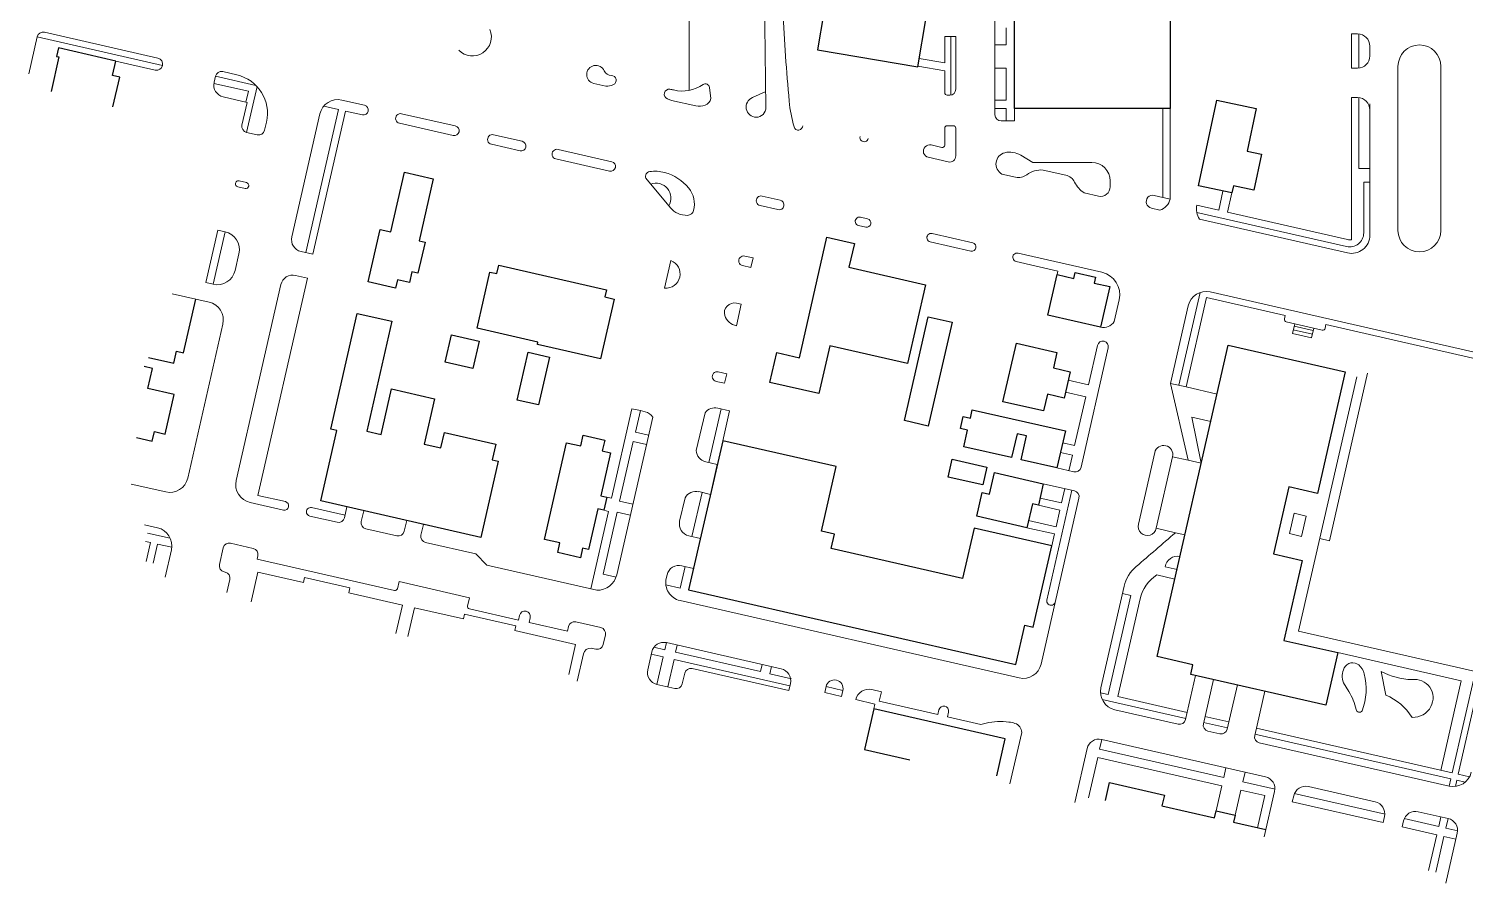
# Model space of a CAD drawing. Header units: feet. Extents: x 2817291 to 2825191, y 230718 to 237492.
# Drawn here: x 2817737 to 2818915, y 232469 to 233171 of the extents above; entities that cross this region are included whole.
import ezdxf

# ---------------------------------------------------------------- set-up
doc = ezdxf.new("R2010")
doc.units = ezdxf.units.FT
doc.layers.add('63', color=7, linetype='Continuous', lineweight=13)

msp = doc.modelspace()

# ---------------------------------------------------------------- linework, layer by layer
at = {"layer": '63'}
for p, q in [((2818337.499, 233410.487), (2818341.519, 233105.967)), ((2818278.411, 233119.922), (2818278.411, 233246.669)), ((2818529.457, 233206.469), (2818529.457, 233099.937)), ((2818538.502, 233171.293), (2818538.502, 233157.223)), ((2817743.605, 233163.875), (2817736.672, 233133.501)), ((2817846.485, 233140.39), (2817743.605, 233163.875)), ((2817842.705, 233146.408), (2817749.623, 233167.656)), ((2818488.251, 233164.258), (2818488.251, 233142.638)), ((2818497.296, 233164.258), (2818488.251, 233164.258)), ((2818493.276, 233116.119), (2818493.276, 233164.258)), ((2818497.296, 233121.042), (2818497.296, 233164.258)), ((2818529.457, 233157.223), (2818538.502, 233157.223)), ((2818821.917, 233166.268), (2818821.917, 233138.128)), ((2818826.942, 233166.268), (2818821.917, 233166.268)), ((2818827.947, 233138.178), (2818827.947, 233166.218)), ((2818488.251, 233142.638), (2818467.349, 233146.207)), ((2818836.992, 233148.178), (2818836.992, 233156.218)), ((2818836.992, 233148.178), (2818836.992, 233156.218)), ((2817808.134, 233143.991), (2817840.468, 233136.609)), ((2817907.335, 233132.685), (2817895.838, 233135.309)), ((2818488.251, 233136.117), (2818466.267, 233139.871)), ((2818488.251, 233136.117), (2818488.251, 233118.027)), ((2818529.457, 233138.128), (2818538.502, 233138.128)), ((2818538.502, 233138.128), (2818538.502, 233111.997)), ((2818821.917, 233138.128), (2818826.942, 233138.128)), ((2818860.107, 233004.963), (2818860.107, 233139.635)), ((2818895.283, 233139.635), (2818895.283, 233004.963)), ((2817888.479, 233125.649), (2817916.893, 233119.163)), ((2817889.821, 233131.528), (2817888.703, 233126.629)), ((2817889.821, 233131.528), (2817923.121, 233123.927)), ((2817923.965, 233123.045), (2817915.391, 233085.487)), ((2818210.099, 233123.36), (2818200.301, 233125.597)), ((2818296.292, 233113.293), (2818295.182, 233122.257)), ((2817896.264, 233114.595), (2817915.86, 233110.121)), ((2817915.86, 233110.121), (2817911.61, 233091.505)), ((2817916.893, 233119.163), (2817914.88, 233110.345)), ((2818012.212, 233107.712), (2817993.596, 233111.962)), ((2818260.757, 233113.094), (2818264.089, 233111.7)), ((2818264.089, 233111.7), (2818283.885, 233107.181)), ((2818330.464, 233114.007), (2818341.346, 233119.03)), ((2818490.261, 233116.017), (2818492.271, 233116.017)), ((2818529.457, 233111.997), (2818538.502, 233111.997)), ((2818821.917, 233114.007), (2818821.917, 232997.188)), ((2818826.942, 233114.007), (2818821.917, 233114.007)), ((2818827.947, 233055.716), (2818827.947, 233113.957)), ((2817975.544, 233100.62), (2817952.505, 232999.7)), ((2817963.986, 232986.77), (2817990.826, 233104.347)), ((2817969.865, 232985.428), (2817996.705, 233103.005)), ((2817990.826, 233104.347), (2817978.808, 233107.091)), ((2817996.705, 233103.005), (2818010.423, 233099.874)), ((2818086.678, 233090.714), (2818042.586, 233100.779)), ((2818529.457, 233104.962), (2818538.502, 233104.962)), ((2818538.502, 233104.962), (2818538.502, 233094.912)), ((2818545.537, 233104.962), (2818545.537, 233094.912)), ((2818667.144, 233104.962), (2818667.144, 233032.143)), ((2818673.174, 233104.962), (2818673.174, 233030.767)), ((2818836.992, 233006.186), (2818836.992, 233108.982)), ((2818836.992, 233001.161), (2818836.992, 233103.957)), ((2817930.227, 233087.255), (2817931.733, 233093.853)), ((2818040.797, 233092.94), (2818084.888, 233082.875)), ((2818488.251, 233075.075), (2818488.251, 233088.882)), ((2818490.261, 233090.892), (2818495.286, 233090.892)), ((2818497.296, 233088.882), (2818497.296, 233066.162)), ((2818534.482, 233094.912), (2818545.537, 233094.912)), ((2817915.391, 233085.487), (2817924.209, 233083.474)), ((2818116.242, 233075.717), (2818139.758, 233070.349)), ((2818141.547, 233078.188), (2818118.032, 233083.556)), ((2818477.036, 233075.115), (2818485.794, 233073.116)), ((2818169.152, 233063.639), (2818213.244, 233053.574)), ((2818215.033, 233061.413), (2818170.942, 233071.478)), ((2818491.153, 233061.263), (2818474.73, 233065.012)), ((2818560.612, 233060.741), (2818550.562, 233066.771)), ((2818535.149, 233051.22), (2818546.311, 233048.672)), ((2818608.853, 233060.741), (2818560.612, 233060.741)), ((2818568.852, 233054.581), (2818587.656, 233050.289)), ((2818836.992, 233055.716), (2818827.947, 233055.716)), ((2817908.265, 233040.725), (2817914.144, 233039.383)), ((2817915.263, 233044.282), (2817909.384, 233045.624)), ((2818242.862, 233047.844), (2818263.107, 233023.636)), ((2818623.928, 233040.794), (2818623.928, 233045.666)), ((2818831.967, 233044.661), (2818836.992, 233044.661)), ((2818831.967, 233002.909), (2818831.967, 233044.661)), ((2818353.186, 233029.875), (2818338.489, 233033.23)), ((2818602.639, 233035.813), (2818614.335, 233033.143)), ((2818673.174, 233030.767), (2818660.14, 233033.742)), ((2818716.525, 233037.31), (2818713.166, 233021.637)), ((2818720.217, 233020.028), (2818723.805, 233035.75)), ((2818336.7, 233025.392), (2818351.397, 233022.037)), ((2818424.936, 233014.527), (2818419.057, 233015.869)), ((2818657.742, 233023.234), (2818664.698, 233021.646)), ((2818694.976, 233019.76), (2818817.907, 232991.697)), ((2818713.166, 233021.637), (2818695.1, 233025.761)), ((2818818.619, 232997.565), (2818720.217, 233020.028)), ((2817891.927, 233005.281), (2817882.086, 232962.17)), ((2817887.965, 232960.828), (2817897.806, 233003.939)), ((2817897.806, 233003.939), (2817891.927, 233005.281)), ((2818417.492, 233009.01), (2818423.371, 233007.668)), ((2818697.228, 233014.22), (2818818.619, 232986.51)), ((2818476.28, 232995.59), (2818509.594, 232987.985)), ((2818511.16, 232994.844), (2818477.846, 233002.449)), ((2817906.017, 232972.17), (2817909.148, 232985.887)), ((2817960.067, 232987.665), (2817969.865, 232985.428)), ((2818258.367, 232957.711), (2818263.511, 232980.247)), ((2818324.143, 232983.931), (2818331.001, 232982.365)), ((2818331.001, 232982.365), (2818329.212, 232974.527)), ((2818617.228, 232970.631), (2818548.393, 232986.344)), ((2817965.392, 232965.832), (2817955.593, 232968.068)), ((2818329.212, 232974.527), (2818322.353, 232976.092)), ((2818546.827, 232979.486), (2818581.12, 232971.657)), ((2818581.12, 232971.657), (2818580.449, 232968.718)), ((2817882.086, 232962.17), (2817887.965, 232960.828)), ((2817943.559, 232960.507), (2817906.877, 232799.818)), ((2817924.683, 232787.506), (2817965.392, 232965.832)), ((2817884.61, 232946.13), (2817854.235, 232953.064)), ((2818317.272, 232926.739), (2818321.298, 232944.376)), ((2818321.298, 232944.376), (2818317.379, 232945.271)), ((2818627.32, 232930.185), (2818631.403, 232948.07)), ((2818680.325, 232877.881), (2818697.701, 232954.001)), ((2818686.204, 232876.539), (2818702.979, 232950.025)), ((2818702.979, 232950.025), (2818767.647, 232935.262)), ((2818980.404, 232891.848), (2818706.057, 232954.476)), ((2818688.005, 232943.134), (2818673.466, 232879.446)), ((2818767.647, 232935.262), (2818766.976, 232932.323)), ((2817867.098, 232801.682), (2817895.952, 232928.078)), ((2818768.488, 232929.916), (2818797.882, 232923.206)), ((2818774.228, 232923.451), (2818789.905, 232919.872)), ((2818774.899, 232926.391), (2818790.576, 232922.812)), ((2818789.234, 232916.933), (2818791.024, 232924.772)), ((2818800.289, 232924.718), (2818800.96, 232927.658)), ((2818800.96, 232927.658), (2818974.387, 232888.068)), ((2818613.581, 232910.642), (2818606.2, 232878.308)), ((2818600.032, 232810.648), (2818622.399, 232908.629)), ((2818302.447, 232888.889), (2818309.305, 232887.323)), ((2818309.305, 232887.323), (2818307.516, 232879.485)), ((2818803.774, 232750.317), (2818835.178, 232887.889)), ((2818307.516, 232879.485), (2818300.657, 232881.051)), ((2818606.2, 232878.308), (2818589.543, 232882.111)), ((2818673.466, 232879.446), (2818686.204, 232876.539)), ((2818673.466, 232879.446), (2818687.928, 232816.355)), ((2818711.679, 232870.723), (2818686.204, 232876.539)), ((2818778.58, 232676.08), (2818826.222, 232884.78)), ((2818603.963, 232868.51), (2818587.306, 232872.312)), ((2818594.792, 232828.338), (2818603.963, 232868.51)), ((2818214.858, 232785.179), (2818231.633, 232858.665)), ((2818248.599, 232851.7), (2818219.074, 232722.364)), ((2818231.633, 232858.665), (2818238.492, 232857.099)), ((2818234.466, 232839.463), (2818238.492, 232857.099)), ((2818238.492, 232857.099), (2818242.411, 232856.205)), ((2818291.589, 232855.274), (2818284.348, 232824.396)), ((2818294.723, 232814.411), (2818304.788, 232858.502)), ((2818311.637, 232856.896), (2818302.015, 232859.152)), ((2818306.045, 232832.401), (2818311.637, 232856.896)), ((2818690.857, 232851.766), (2818698.706, 232813.894)), ((2818706.534, 232848.188), (2818690.857, 232851.766)), ((2818245.244, 232837.003), (2818234.466, 232839.463)), ((2818221.493, 232782.634), (2818232.676, 232831.624)), ((2818232.676, 232831.624), (2818243.454, 232829.164)), ((2818584.994, 232830.574), (2818594.792, 232828.338)), ((2818292.094, 232815.027), (2818301.572, 232812.804)), ((2818593.003, 232820.499), (2818583.205, 232822.736)), ((2818590.095, 232807.762), (2818593.003, 232820.499)), ((2818660.493, 232822.617), (2818647.073, 232763.829)), ((2818661.77, 232760.474), (2818675.19, 232819.262)), ((2818687.928, 232816.355), (2818675.19, 232819.262)), ((2818687.928, 232816.355), (2818698.706, 232813.894)), ((2818301.572, 232812.804), (2818295.98, 232788.309)), ((2818580.297, 232809.998), (2818594.015, 232806.867)), ((2817820.632, 232796.827), (2817849.046, 232790.34)), ((2818594.579, 232791.275), (2818569.104, 232797.091)), ((2818572.042, 232701.58), (2818592.619, 232791.723)), ((2818584.056, 232781.307), (2818586.74, 232793.065)), ((2817918.219, 232781.766), (2817945.653, 232775.503)), ((2817947.219, 232782.362), (2817924.683, 232787.506)), ((2818210.939, 232786.074), (2818214.858, 232785.179)), ((2818232.271, 232780.173), (2818221.493, 232782.634)), ((2818275.253, 232785.617), (2818270.737, 232766.358)), ((2818280.855, 232753.662), (2818289.131, 232789.915)), ((2818295.98, 232788.309), (2818286.358, 232790.566)), ((2818565.078, 232779.454), (2818582.714, 232775.428)), ((2818566.42, 232785.333), (2818584.056, 232781.307)), ((2818567.269, 232649.064), (2818598.36, 232785.258)), ((2817967.209, 232770.582), (2817989.745, 232765.438)), ((2817996.21, 232771.178), (2817968.775, 232777.441)), ((2817995.762, 232769.219), (2817997.775, 232778.037)), ((2818011.493, 232774.905), (2818009.48, 232766.087)), ((2818197.859, 232710.714), (2818212.397, 232774.401)), ((2818207.852, 232722.88), (2818219.48, 232773.815)), ((2818208.478, 232775.296), (2818212.397, 232774.401)), ((2818219.48, 232773.815), (2818230.258, 232771.355)), ((2818579.583, 232761.711), (2818582.714, 232775.428)), ((2818771.083, 232756.137), (2818774.886, 232772.794)), ((2818774.886, 232772.794), (2818784.684, 232770.557)), ((2818784.684, 232770.557), (2818780.882, 232753.9)), ((2817842.336, 232760.946), (2817831.558, 232763.406)), ((2817834.135, 232756.633), (2817852.752, 232752.383)), ((2818013.26, 232760.07), (2818038.735, 232754.254)), ((2818044.753, 232758.035), (2818046.766, 232766.853)), ((2818058.47, 232754.904), (2818060.483, 232763.722)), ((2818555.705, 232760.976), (2818578.241, 232755.832)), ((2818557.047, 232766.855), (2818579.583, 232761.711)), ((2818576.004, 232746.034), (2818578.241, 232755.832)), ((2818661.77, 232760.474), (2818677.447, 232756.895)), ((2818677.447, 232756.895), (2818685.286, 232755.106)), ((2818780.882, 232753.9), (2818771.083, 232756.137)), ((2817836.489, 232748.88), (2817832.57, 232749.774)), ((2817832.91, 232733.203), (2817836.489, 232748.88)), ((2817838.789, 232731.861), (2817842.368, 232747.538)), ((2817853.994, 232744.883), (2817842.368, 232747.538)), ((2817893.179, 232730.784), (2817896.311, 232744.501)), ((2817902.328, 232748.282), (2817920.945, 232744.032)), ((2818103.403, 232739.492), (2818062.251, 232748.886)), ((2818278.227, 232754.279), (2818287.704, 232752.056)), ((2818287.704, 232752.056), (2818282.113, 232727.561)), ((2818795.935, 232752.106), (2818803.774, 232750.317)), ((2817848.534, 232720.358), (2817853.678, 232742.894)), ((2817924.725, 232738.015), (2817924.054, 232735.075)), ((2817924.054, 232735.075), (2818036.732, 232709.353)), ((2818112.615, 232730.173), (2818103.403, 232739.492)), ((2817897.94, 232724.543), (2817896.96, 232724.766)), ((2817924.757, 232724.606), (2817919.165, 232700.111)), ((2817961.99, 232716.107), (2817924.757, 232724.606)), ((2818202.758, 232709.595), (2818112.615, 232730.173)), ((2818218.512, 232720.446), (2818207.852, 232722.88)), ((2818260.411, 232722.327), (2818259.716, 232719.364)), ((2818271.228, 232711.49), (2818275.263, 232729.167)), ((2818282.113, 232727.561), (2818272.49, 232729.817)), ((2818662.313, 232722.208), (2818677.01, 232718.853)), ((2818678.799, 232726.691), (2818669.001, 232728.928)), ((2817899.26, 232707.747), (2817901.721, 232718.525)), ((2817962.884, 232720.026), (2817961.99, 232716.107)), ((2818000.117, 232711.527), (2817962.884, 232720.026)), ((2817999.223, 232707.607), (2818000.117, 232711.527)), ((2818039.139, 232710.866), (2818040.481, 232716.744)), ((2818040.481, 232716.744), (2818098.29, 232703.548)), ((2818259.418, 232714.186), (2818271.228, 232711.49)), ((2818635.442, 232712.879), (2818616.43, 232629.595)), ((2818043.314, 232697.542), (2817999.223, 232707.607)), ((2818037.946, 232674.027), (2818043.314, 232697.542)), ((2818098.29, 232703.548), (2818096.725, 232696.689)), ((2818271.038, 232701.224), (2818549.217, 232637.722)), ((2818622.394, 232624.11), (2818640.959, 232705.434)), ((2818630.233, 232622.32), (2818648.574, 232702.665)), ((2818640.959, 232705.434), (2818634.1, 232707)), ((2818053.112, 232695.305), (2818047.744, 232671.79)), ((2818093.284, 232686.135), (2818053.112, 232695.305)), ((2818094.179, 232690.054), (2818093.284, 232686.135)), ((2818136.311, 232680.436), (2818094.179, 232690.054)), ((2818098.237, 232694.282), (2818138.409, 232685.112)), ((2818138.409, 232685.112), (2818139.304, 232689.031)), ((2818148.122, 232687.018), (2818147.227, 232683.099)), ((2818135.416, 232676.517), (2818136.311, 232680.436)), ((2818185.387, 232665.11), (2818135.416, 232676.517)), ((2818147.227, 232683.099), (2818178.581, 232675.941)), ((2818178.581, 232675.941), (2818179.476, 232679.86)), ((2818185.494, 232683.641), (2818206.07, 232678.944)), ((2818923.592, 232642.976), (2818778.58, 232676.08)), ((2818179.795, 232640.615), (2818185.387, 232665.11)), ((2818202.043, 232661.307), (2818198.124, 232662.202)), ((2818209.85, 232672.927), (2818208.061, 232665.088)), ((2818258.617, 232660.763), (2818249.637, 232662.813)), ((2818258.617, 232660.763), (2818259.959, 232666.642)), ((2818354.021, 232645.17), (2818259.959, 232666.642)), ((2818267.435, 232658.75), (2818268.777, 232664.629)), ((2818191.883, 232657.442), (2818186.739, 232634.906)), ((2818247.924, 232659.081), (2818244.569, 232644.384)), ((2818257.275, 232654.884), (2818247.477, 232657.121)), ((2818252.131, 232632.349), (2818257.275, 232654.884)), ((2818260.949, 232630.336), (2818266.093, 232652.871)), ((2818361.135, 232631.175), (2818266.093, 232652.871)), ((2818337.002, 232642.87), (2818267.435, 232658.75)), ((2818810.636, 232658.453), (2818911.998, 232635.314)), ((2818272.845, 232632.774), (2818274.858, 232641.593)), ((2818280.876, 232645.373), (2818360.24, 232627.256)), ((2818337.002, 232642.87), (2818338.344, 232648.749)), ((2818344.841, 232641.08), (2818346.183, 232646.959)), ((2818362.477, 232637.054), (2818344.841, 232641.08)), ((2818685.72, 232603.469), (2818693.996, 232639.722)), ((2818693.996, 232639.722), (2818708.693, 232636.367)), ((2818846.304, 232643.095), (2818850.116, 232623.669)), ((2818923.592, 232642.976), (2818904.58, 232559.693)), ((2818252.131, 232632.349), (2818266.828, 232628.994)), ((2818360.24, 232627.256), (2818361.582, 232633.135)), ((2818389.773, 232625.669), (2818390.892, 232630.568)), ((2818390.892, 232630.568), (2818404.609, 232627.436)), ((2818404.609, 232627.436), (2818403.491, 232622.537)), ((2818428.487, 232628.171), (2818436.325, 232626.381)), ((2818436.325, 232626.381), (2818434.536, 232618.543)), ((2818708.693, 232636.367), (2818700.417, 232600.114)), ((2818720.013, 232595.64), (2818728.289, 232631.893)), ((2818728.289, 232631.893), (2818750.825, 232626.749)), ((2818750.825, 232626.749), (2818742.549, 232590.496)), ((2818815.29, 232633.681), (2818819.827, 232626.46)), ((2818911.998, 232635.314), (2818895.223, 232561.829)), ((2818403.491, 232622.537), (2818389.773, 232625.669)), ((2818430.925, 232616.274), (2818415.248, 232619.853)), ((2818430.031, 232612.355), (2818430.925, 232616.274)), ((2818434.536, 232618.543), (2818482.547, 232607.583)), ((2818616.068, 232625.554), (2818622.394, 232624.11)), ((2818617.357, 232620.105), (2818685.943, 232604.448)), ((2818630.233, 232622.32), (2818687.062, 232609.347)), ((2818924.017, 232622.262), (2818909.479, 232558.574)), ((2818537.81, 232587.752), (2818430.031, 232612.355)), ((2818482.547, 232607.583), (2818483.441, 232611.502)), ((2818491.28, 232609.713), (2818490.385, 232605.794)), ((2818490.385, 232605.794), (2818517.82, 232599.531)), ((2818627.772, 232611.542), (2818679.702, 232599.688)), ((2818701.759, 232605.992), (2818721.355, 232601.519)), ((2818517.82, 232599.531), (2818522.186, 232600.596)), ((2818551.357, 232592.906), (2818541.739, 232550.774)), ((2818700.641, 232601.093), (2818720.237, 232596.62)), ((2818704.198, 232594.096), (2818713.996, 232591.859)), ((2818742.772, 232591.475), (2818903.461, 232554.793)), ((2818743.891, 232596.375), (2818904.58, 232559.693)), ((2818531.1, 232558.357), (2818537.81, 232587.752)), ((2818605.023, 232579.624), (2818594.958, 232535.533)), ((2818615.268, 232579.347), (2818617.058, 232587.186)), ((2818615.268, 232579.347), (2818717.169, 232556.085)), ((2818751.292, 232556.543), (2818617.058, 232587.186)), ((2818746.329, 232584.478), (2818902.119, 232548.915)), ((2818606.098, 232539.175), (2818613.703, 232572.489)), ((2818613.703, 232572.489), (2818715.603, 232549.227)), ((2818717.169, 232556.085), (2818718.958, 232563.924)), ((2818732.846, 232552.507), (2818734.635, 232560.345)), ((2818909.479, 232558.574), (2818918.745, 232556.459)), ((2818710.906, 232528.651), (2818715.603, 232549.227)), ((2818726.583, 232525.072), (2818731.28, 232545.648)), ((2818731.28, 232545.648), (2818750.876, 232541.175)), ((2818732.846, 232552.507), (2818759.301, 232546.468)), ((2818750.354, 232507.275), (2818758.853, 232544.508)), ((2818841.434, 232535.965), (2818786.565, 232548.491)), ((2818903.461, 232554.793), (2818902.119, 232548.915)), ((2818908.36, 232553.675), (2818907.21, 232548.637)), ((2818908.36, 232553.675), (2818915.219, 232552.109)), ((2818750.876, 232541.175), (2818744.837, 232514.72)), ((2818774.53, 232540.929), (2818773.412, 232536.03)), ((2818773.412, 232536.03), (2818847.878, 232519.031)), ((2818774.978, 232542.889), (2818849.443, 232525.89)), ((2818847.878, 232519.031), (2818848.996, 232523.93)), ((2818864.673, 232520.351), (2818863.555, 232515.452)), ((2818865.12, 232522.311), (2818893.535, 232515.825)), ((2818901.203, 232522.321), (2818876.708, 232527.913)), ((2818893.535, 232515.825), (2818895.324, 232523.663)), ((2818899.414, 232514.483), (2818901.203, 232522.321)), ((2818863.555, 232515.452), (2818891.969, 232508.966)), ((2818885.259, 232479.572), (2818891.969, 232508.966)), ((2818899.37, 232469.134), (2818908.764, 232510.286)), ((2818899.414, 232514.483), (2818909.212, 232512.246)), ((2818891.138, 232478.23), (2818897.848, 232507.624)), ((2818897.848, 232507.624), (2818907.646, 232505.387))]:
    msp.add_line(p, q, dxfattribs=at)
at = {"layer": '63', "lineweight": 25}
for p, q in [((2818388.973, 233183.914), (2818383.729, 233153.203)), ((2818545.537, 233104.962), (2818545.537, 233183.353)), ((2818673.174, 233183.353), (2818673.174, 233104.962)), ((2818466.141, 233139.133), (2818473.076, 233179.75)), ((2817761.497, 233147.421), (2817755.011, 233119.006)), ((2817761.103, 233154.727), (2817759.538, 233147.868)), ((2817759.538, 233147.868), (2817761.497, 233147.421)), ((2817808.134, 233143.991), (2817761.103, 233154.727)), ((2818383.729, 233153.203), (2818466.141, 233139.133)), ((2817805.45, 233132.233), (2817808.134, 233143.991)), ((2817811.329, 233130.891), (2817805.45, 233132.233)), ((2817805.737, 233106.396), (2817811.329, 233130.891)), ((2818696.29, 233041.646), (2818711.365, 233111.997)), ((2818711.365, 233111.997), (2818743.794, 233105.048)), ((2818673.174, 233104.962), (2818545.537, 233104.962)), ((2818743.794, 233105.048), (2818736.3, 233070.074)), ((2818736.3, 233070.074), (2818748.092, 233067.547)), ((2818748.092, 233067.547), (2818741.775, 233038.066)), ((2818033.851, 233003.809), (2818045.035, 233052.8)), ((2818045.035, 233052.8), (2818068.55, 233047.432)), ((2818068.55, 233047.432), (2818056.92, 232996.481)), ((2818723.805, 233035.75), (2818696.29, 233041.646)), ((2818725.069, 233041.646), (2818723.805, 233035.75)), ((2818741.775, 233038.066), (2818725.069, 233041.646)), ((2818015.192, 232962.71), (2818025.033, 233005.822)), ((2818025.033, 233005.822), (2818033.851, 233003.809)), ((2818061.819, 232995.363), (2818056.003, 232969.888)), ((2818056.92, 232996.481), (2818061.819, 232995.363)), ((2818369.01, 232900.497), (2818391.601, 232999.458)), ((2818391.601, 232999.458), (2818414.137, 232994.313)), ((2818414.137, 232994.313), (2818409.663, 232974.717)), ((2818051.104, 232971.006), (2818049.091, 232962.188)), ((2818056.003, 232969.888), (2818051.104, 232971.006)), ((2818104.471, 232924.805), (2818114.984, 232970.856)), ((2818114.984, 232970.856), (2818120.863, 232969.514)), ((2818120.863, 232969.514), (2818122.428, 232976.373)), ((2818122.428, 232976.373), (2818210.611, 232956.242)), ((2818409.663, 232974.717), (2818472.371, 232960.402)), ((2818572.844, 232935.404), (2818580.449, 232968.718)), ((2818580.449, 232968.718), (2818594.167, 232965.586)), ((2818594.167, 232965.586), (2818595.285, 232970.486)), ((2818595.285, 232970.486), (2818611.942, 232966.683)), ((2818037.727, 232957.566), (2818015.192, 232962.71)), ((2818039.293, 232964.425), (2818037.727, 232957.566)), ((2818049.091, 232962.188), (2818039.293, 232964.425)), ((2818210.611, 232956.242), (2818209.269, 232950.363)), ((2818472.371, 232960.402), (2818457.609, 232895.734)), ((2818611.942, 232966.683), (2818610.823, 232961.784)), ((2818610.823, 232961.784), (2818623.561, 232958.876)), ((2818623.561, 232958.876), (2818615.956, 232925.563)), ((2817863.767, 232904.499), (2817873.832, 232948.591)), ((2818217.108, 232948.574), (2818205.924, 232899.584)), ((2818209.269, 232950.363), (2818217.108, 232948.574)), ((2817984.517, 232841.885), (2818006.213, 232936.927)), ((2818006.213, 232936.927), (2818034.628, 232930.44)), ((2818455.159, 232848.874), (2818474.618, 232934.117)), ((2818474.618, 232934.117), (2818494.214, 232929.644)), ((2818615.956, 232925.563), (2818572.844, 232935.404)), ((2818034.628, 232930.44), (2818014.05, 232840.297)), ((2818154.442, 232913.398), (2818104.471, 232924.805)), ((2818494.214, 232929.644), (2818474.755, 232844.4)), ((2818078.474, 232896.721), (2818083.618, 232919.257)), ((2818083.618, 232919.257), (2818106.154, 232914.112)), ((2818106.154, 232914.112), (2818101.009, 232891.576)), ((2818153.994, 232911.438), (2818154.442, 232913.398)), ((2818205.924, 232899.584), (2818153.994, 232911.438)), ((2818393.921, 232910.273), (2818384.974, 232871.081)), ((2818457.609, 232895.734), (2818393.921, 232910.273)), ((2818536.025, 232864.432), (2818546.985, 232912.443)), ((2818546.985, 232912.443), (2818580.299, 232904.838)), ((2818662.471, 232655.165), (2818720.849, 232910.896)), ((2818720.849, 232910.896), (2818816.871, 232888.976)), ((2817835.075, 232900.74), (2817855.651, 232896.043)), ((2817855.651, 232896.043), (2817857.888, 232905.841)), ((2817857.888, 232905.841), (2817863.767, 232904.499)), ((2818137.379, 232865.749), (2818146.326, 232904.942)), ((2818146.326, 232904.942), (2818163.963, 232900.916)), ((2818163.963, 232900.916), (2818155.016, 232861.723)), ((2818344.802, 232880.251), (2818350.394, 232904.746)), ((2818350.394, 232904.746), (2818369.01, 232900.497)), ((2818580.299, 232904.838), (2818577.391, 232892.101)), ((2817838.185, 232891.783), (2817831.326, 232893.349)), ((2817834.382, 232875.127), (2817838.185, 232891.783)), ((2818101.009, 232891.576), (2818078.474, 232896.721)), ((2818577.391, 232892.101), (2818591.109, 232888.969)), ((2818591.109, 232888.969), (2818586.188, 232867.413)), ((2818816.871, 232888.976), (2818794.056, 232789.035)), ((2817855.938, 232870.206), (2817834.382, 232875.127)), ((2818025.808, 232837.613), (2818034.307, 232874.846)), ((2818034.307, 232874.846), (2818069.58, 232866.794)), ((2818384.974, 232871.081), (2818344.802, 232880.251)), ((2817848.557, 232837.872), (2817855.938, 232870.206)), ((2818069.58, 232866.794), (2818061.081, 232829.561)), ((2818155.016, 232861.723), (2818137.379, 232865.749)), ((2818569.339, 232856.827), (2818536.025, 232864.432)), ((2818572.471, 232870.545), (2818569.339, 232856.827)), ((2818586.188, 232867.413), (2818572.471, 232870.545)), ((2818501.125, 232842.504), (2818503.361, 232852.302)), ((2818503.361, 232852.302), (2818509.24, 232850.96)), ((2818509.24, 232850.96), (2818510.806, 232857.819)), ((2818510.806, 232857.819), (2818587.231, 232840.372)), ((2817837.949, 232832.047), (2817839.739, 232839.885)), ((2817839.739, 232839.885), (2817848.557, 232837.872)), ((2817976.22, 232782.958), (2817989.416, 232840.766)), ((2817989.416, 232840.766), (2817984.517, 232841.885)), ((2818014.05, 232840.297), (2818025.808, 232837.613)), ((2818074.798, 232826.43), (2818077.706, 232839.167)), ((2818077.706, 232839.167), (2818119.838, 232829.549)), ((2818474.755, 232844.4), (2818455.159, 232848.874)), ((2818507.003, 232841.162), (2818501.125, 232842.504)), ((2818503.872, 232827.445), (2818507.003, 232841.162)), ((2818587.231, 232840.372), (2818580.297, 232809.998)), ((2817825.212, 232834.954), (2817837.949, 232832.047)), ((2818061.081, 232829.561), (2818074.798, 232826.43)), ((2818119.838, 232829.549), (2818116.93, 232816.812)), ((2818159.721, 232751.377), (2818177.839, 232830.741)), ((2818177.839, 232830.741), (2818189.596, 232828.057)), ((2818189.596, 232828.057), (2818191.609, 232836.876)), ((2818191.609, 232836.876), (2818209.246, 232832.85)), ((2818209.246, 232832.85), (2818207.233, 232824.031)), ((2818306.045, 232832.401), (2818278.087, 232709.924)), ((2818399.127, 232811.152), (2818306.045, 232832.401)), ((2818543.065, 232818.498), (2818503.872, 232827.445)), ((2818547.538, 232838.094), (2818543.065, 232818.498)), ((2818555.376, 232836.305), (2818547.538, 232838.094)), ((2818550.903, 232816.709), (2818555.376, 232836.305)), ((2818121.829, 232815.694), (2818107.514, 232752.986)), ((2818116.93, 232816.812), (2818121.829, 232815.694)), ((2818214.092, 232822.465), (2818206.039, 232787.192)), ((2818207.233, 232824.031), (2818214.092, 232822.465)), ((2818490.974, 232802.556), (2818494.329, 232817.253)), ((2818494.329, 232817.253), (2818522.744, 232810.766)), ((2818580.297, 232809.998), (2818550.903, 232816.709)), ((2818387.049, 232758.242), (2818399.127, 232811.152)), ((2818522.744, 232810.766), (2818519.389, 232796.069)), ((2818524.905, 232788.625), (2818528.931, 232806.261)), ((2818528.931, 232806.261), (2818569.104, 232797.091)), ((2818519.389, 232796.069), (2818490.974, 232802.556)), ((2818569.104, 232797.091), (2818565.078, 232779.454)), ((2818770.541, 232794.403), (2818758.015, 232739.534)), ((2818794.056, 232789.035), (2818770.541, 232794.403)), ((2818107.514, 232752.986), (2817976.22, 232782.958)), ((2818206.039, 232787.192), (2818210.939, 232786.074)), ((2818210.939, 232786.074), (2818208.478, 232775.296)), ((2818514.553, 232770.37), (2818519.027, 232789.967)), ((2818519.027, 232789.967), (2818524.905, 232788.625)), ((2818560.179, 232780.572), (2818555.705, 232760.976)), ((2818565.078, 232779.454), (2818560.179, 232780.572)), ((2818203.579, 232776.414), (2818195.974, 232743.101)), ((2818208.478, 232775.296), (2818203.579, 232776.414)), ((2818555.705, 232760.976), (2818514.553, 232770.37)), ((2818397.827, 232755.782), (2818387.049, 232758.242)), ((2818395.143, 232744.024), (2818397.827, 232755.782)), ((2818512.316, 232760.572), (2818502.922, 232719.42)), ((2818576.004, 232746.034), (2818512.316, 232760.572)), ((2818172.459, 232748.469), (2818159.721, 232751.377)), ((2818170.67, 232740.63), (2818172.459, 232748.469)), ((2818191.075, 232744.219), (2818189.286, 232736.381)), ((2818195.974, 232743.101), (2818191.075, 232744.219)), ((2818502.922, 232719.42), (2818395.143, 232744.024)), ((2818560.795, 232679.406), (2818576.004, 232746.034)), ((2818189.286, 232736.381), (2818170.67, 232740.63)), ((2818758.015, 232739.534), (2818781.531, 232734.166)), ((2818781.531, 232734.166), (2818766.545, 232668.518)), ((2818278.087, 232709.924), (2818546.555, 232648.638)), ((2818546.555, 232648.638), (2818553.936, 232680.972)), ((2818553.936, 232680.972), (2818560.795, 232679.406)), ((2818766.545, 232668.518), (2818810.636, 232658.453)), ((2818691.866, 232648.455), (2818662.471, 232655.165)), ((2818810.636, 232658.453), (2818800.795, 232615.341)), ((2818690.076, 232640.616), (2818691.866, 232648.455)), ((2818800.795, 232615.341), (2818690.076, 232640.616)), ((2818430.031, 232612.355), (2818422.426, 232579.042)), ((2818537.81, 232587.752), (2818430.031, 232612.355)), ((2818422.426, 232579.042), (2818459.659, 232570.542)), ((2818530.876, 232557.377), (2818537.81, 232587.752)), ((2818620.039, 232537.023), (2818623.394, 232551.72)), ((2818623.394, 232551.72), (2818668.465, 232541.432)), ((2818668.465, 232541.432), (2818666.452, 232532.613)), ((2818666.452, 232532.613), (2818709.564, 232522.772)), ((2818709.564, 232522.772), (2818710.906, 232528.651)), ((2818710.906, 232528.651), (2818726.583, 232525.072)), ((2818726.583, 232525.072), (2818725.241, 232519.193)), ((2818725.241, 232519.193), (2818751.696, 232513.154))]:
    msp.add_line(p, q, dxfattribs=at)
at = {"layer": '63'}
msp.add_lwpolyline([(2818775.346, 232928.35), (2818773.557, 232920.512), (2818789.234, 232916.933)], dxfattribs=at)
for centre, radius, start, end in [((2819834.354, 233247.924), 1480.088, 182.42253, 185.30839), ((2818100.687, 233163.8), 15.558, 224.25742, 22.68883), ((2817748.504, 233162.757), 5.025, 77.1409, 167.1409), ((2818826.942, 233156.218), 10.05, 0, 90), ((2818877.695, 233139.635), 17.588, 0, 180), ((2817841.586, 233141.508), 5.025, 257.1409, 77.1409), ((2818826.942, 233148.178), 10.05, 270, 0), ((2817894.72, 233130.41), 5.025, 77.1409, 167.1409), ((2818201.975, 233132.931), 7.523, 24.08124, 257.1409), ((2818214.68, 233138.61), 6.393, 204.08124, 269.93836), ((2817898.501, 233124.393), 10.05, 167.1409, 257.1409), ((2817900.118, 233101.07), 32.428, 347.1409, 77.1409), ((2818210.482, 233137.274), 13.919, 268.42314, 294.88338), ((2818214.669, 233128.248), 3.969, 294.88338, 89.93836), ((2818272.886, 233149.71), 30.296, 256.38547, 304.18184), ((2818291.814, 233121.84), 3.394, 7.06224, 124.18184), ((2818492.271, 233121.042), 5.025, 270, 0), ((2817990.241, 233097.265), 15.075, 77.1409, 167.1409), ((2818262.104, 233116.885), 4.022, 81.47092, 250.43964), ((2818257.5, 233086.181), 35.069, 76.38547, 81.47092), ((2818288.888, 233114.773), 7.551, 290.82729, 348.69725), ((2818333.589, 233106.27), 8.344, 111.99565, 269.24367), ((2818472.703, 233121.407), 112.572, 185.30839, 196.26021), ((2818490.261, 233118.027), 2.01, 180, 270), ((2818826.942, 233103.957), 10.05, 0, 90), ((2818011.317, 233103.793), 4.02, 257.1409, 77.1409), ((2818041.692, 233096.859), 4.02, 77.1409, 257.14091), ((2818286.845, 233120.145), 13.297, 257.1409, 290.82729), ((2818333.583, 233105.862), 7.936, 269.24367, 0.75634), ((2818534.482, 233099.937), 5.025, 180, 270), ((2817916.509, 233090.386), 5.025, 167.1409, 257.1409), ((2817925.328, 233088.373), 5.025, 257.1409, 347.1409), ((2818085.783, 233086.794), 4.02, 257.1409, 77.1409), ((2818368.08, 233090.892), 3.589, 196.26021, 0), ((2818490.261, 233088.882), 2.01, 90, 180), ((2818495.286, 233088.882), 2.01, 0, 90), ((2818117.137, 233079.637), 4.02, 77.1409, 257.14091), ((2818140.653, 233074.269), 4.02, 257.1409, 77.1409), ((2818422.081, 233081.254), 3.447, 167.1409, 347.14091), ((2818475.883, 233070.064), 5.181, 77.1409, 257.14091), ((2818486.241, 233075.075), 2.01, 257.1409, 0), ((2818170.047, 233067.559), 4.02, 77.1409, 257.14091), ((2818492.271, 233066.162), 5.025, 257.1409, 0), ((2818539.709, 233059.548), 9.495, 103.47143, 241.29676), ((2818541.569, 233051.783), 17.48, 59.03624, 103.47143), ((2818214.138, 233057.493), 4.02, 257.1409, 77.1409), ((2818246.764, 233049.191), 4.128, 98.36859, 199.04331), ((2818250.527, 233023.613), 29.981, 74.83786, 98.36859), ((2818248.238, 233015.166), 38.733, 39.47773, 74.83786), ((2818548.797, 233059.566), 11.174, 257.1409, 307.41837), ((2818567.268, 233035.424), 19.223, 85.2711, 127.41837), ((2818608.853, 233045.666), 15.075, 0, 90), ((2817908.825, 233043.174), 2.513, 77.1409, 257.14091), ((2817914.703, 233041.832), 2.513, 257.1409, 77.1409), ((2818251.481, 233031.604), 12.165, 328.13966, 111.67248), ((2818262.157, 233026.631), 20.7, 345.20632, 39.47774), ((2818585.303, 233039.983), 10.571, 26.26628, 77.1409), ((2818614.842, 233054.56), 22.369, 206.26628, 236.93736), ((2818616.081, 233040.794), 7.847, 257.1409, 0), ((2818337.595, 233029.311), 4.02, 77.1409, 257.14091), ((2818352.292, 233025.956), 4.02, 257.1409, 77.1409), ((2818658.941, 233028.488), 5.389, 77.1409, 257.14091), ((2818661.052, 233033.534), 12.434, 287.05329, 347.14091), ((2818276.595, 233034.915), 17.582, 219.90607, 271.75587), ((2818276.968, 233022.719), 5.381, 271.75587, 345.20632), ((2818418.275, 233012.44), 3.518, 77.1409, 257.14091), ((2818709.558, 233022.461), 14.83, 167.1409, 213.75851), ((2817894.451, 232989.242), 15.075, 347.1409, 77.1409), ((2818424.153, 233011.098), 3.518, 257.1409, 77.1409), ((2818877.695, 233004.963), 17.588, 180, 0), ((2817962.304, 232997.463), 10.05, 167.1409, 257.1409), ((2818477.063, 232999.019), 3.518, 77.1409, 257.14091), ((2818510.377, 232991.415), 3.518, 257.1409, 77.1409), ((2818820.466, 233002.909), 11.501, 257.1409, 0), ((2818821.964, 233001.161), 15.028, 257.1409, 0), ((2818821.964, 233012.216), 15.028, 257.1409, 269.82142), ((2818259.469, 232969.315), 11.656, 264.57231, 69.70949), ((2818323.248, 232980.011), 4.02, 77.1409, 257.14091), ((2818547.61, 232982.915), 3.518, 77.1409, 257.14091), ((2817891.32, 232975.525), 15.075, 257.1409, 347.1409), ((2817953.357, 232958.27), 10.05, 77.1409, 167.1409), ((2818613.035, 232952.263), 18.84, 347.1409, 77.1409), ((2817881.255, 232931.433), 15.075, 347.1409, 77.1409), ((2818315.562, 232937.31), 8.166, 77.1409, 136.63067), ((2818702.702, 232939.779), 15.075, 77.1409, 167.1409), ((2818315.382, 232937.48), 7.918, 136.63066, 197.65114), ((2818319.527, 232938.799), 12.268, 197.65114, 259.40975), ((2818618.337, 232935.991), 10.696, 257.1409, 327.12494), ((2818768.935, 232931.876), 2.01, 167.1409, 257.1409), ((2818798.33, 232925.165), 2.01, 257.1409, 347.1409), ((2818617.99, 232909.635), 4.523, 347.1409, 167.1409), ((2818301.552, 232884.97), 4.02, 77.1409, 257.14091), ((2818240.249, 232846.733), 9.715, 30.74372, 77.1409), ((2818299.72, 232849.368), 10.05, 76.80188, 144.00657), ((2818667.842, 232820.94), 7.538, 347.1409, 167.1409), ((2818294.389, 232824.812), 10.05, 182.36953, 256.80188), ((2818595.133, 232811.766), 5.025, 257.1409, 347.1409), ((2817852.401, 232805.038), 15.075, 257.1409, 347.1409), ((2817921.574, 232796.463), 15.075, 167.1409, 257.1409), ((2818593.46, 232786.376), 5.025, 347.1409, 77.1409), ((2817946.436, 232778.932), 3.518, 257.1409, 77.1409), ((2818284.063, 232780.781), 10.05, 76.80188, 151.23423), ((2817967.992, 232774.012), 3.518, 77.1409, 257.14091), ((2817990.863, 232770.337), 5.025, 257.1409, 347.1409), ((2817838.981, 232746.249), 15.075, 347.1409, 77.1409), ((2818014.379, 232764.969), 5.025, 167.1409, 257.1409), ((2818039.854, 232759.153), 5.025, 257.1409, 347.1409), ((2818280.521, 232764.063), 10.05, 166.80188, 256.80188), ((2817199.071, 234436.314), 2237.419, 310.27101, 311.35715), ((2818654.422, 232762.151), 7.538, 167.1409, 347.14091), ((2817901.21, 232743.383), 5.025, 77.1409, 167.1409), ((2817919.826, 232739.133), 5.025, 347.1409, 77.1409), ((2818063.369, 232753.785), 5.025, 167.1409, 257.1409), ((2818679.401, 232727.069), 10.565, 79.86721, 169.86721), ((2817898.078, 232729.666), 5.025, 167.1409, 257.1409), ((2817896.821, 232719.644), 5.025, 347.1409, 77.1409), ((2818203.058, 232726.021), 16.428, 268.95319, 347.1409), ((2818270.196, 232720.033), 10.05, 76.80188, 166.80188), ((2818664.836, 232706.168), 30.151, 130.27101, 167.1409), ((2818679.329, 232695.644), 31.546, 122.64286, 167.1409), ((2818037.18, 232711.313), 2.01, 257.1409, 347.1409), ((2818274.393, 232715.922), 15.075, 166.80188, 257.1409), ((2818575.471, 232700.797), 3.518, 167.1409, 347.14091), ((2818098.684, 232696.242), 2.01, 167.1409, 257.1409), ((2818143.713, 232688.024), 4.523, 347.1409, 167.1409), ((2818184.375, 232678.742), 5.025, 77.1409, 167.1409), ((2818204.951, 232674.045), 5.025, 347.1409, 77.1409), ((2818197.86, 232656.077), 6.131, 87.52976, 167.1409), ((2818203.162, 232666.206), 5.025, 257.1409, 347.1409), ((2818257.722, 232656.844), 10.05, 77.1409, 167.1409), ((2818822.941, 232642.333), 7.784, 50.32456, 152.84516), ((2818254.367, 232642.147), 10.05, 167.1409, 257.1409), ((2818279.757, 232640.474), 5.025, 77.1409, 167.1409), ((2818351.784, 232635.372), 10.05, 347.1409, 77.1409), ((2818552.572, 232652.419), 15.075, 257.1409, 347.1409), ((2818829.516, 232638.96), 15.174, 152.84516, 200.36129), ((2818819.187, 232637.808), 13.664, 13.95725, 50.32456), ((2818782.722, 232628.745), 51.239, 339.2492, 13.95725), ((2818873.772, 232694.852), 58.594, 242.04456, 267.83205), ((2818267.946, 232633.893), 5.025, 257.1409, 347.1409), ((2818397.75, 232629.002), 7.035, 347.1409, 167.1409), ((2818426.026, 232617.393), 11.055, 77.1409, 167.1409), ((2818631.127, 232626.24), 15.075, 167.1409, 257.1409), ((2818782.218, 232602.83), 44.416, 11.53121, 32.1409), ((2818873.666, 232621.249), 15.198, 332.32149, 97.98589), ((2818487.36, 232610.608), 4.02, 347.1409, 167.1409), ((2818831.52, 232579.89), 47.565, 32.34753, 66.98541), ((2818680.821, 232604.587), 5.025, 257.1409, 347.1409), ((2818828.441, 232612.261), 2.759, 191.53121, 322.75059), ((2818872.461, 232621.882), 16.559, 267.3791, 332.32149), ((2818533.801, 232552.973), 49.019, 81.62407, 103.70595), ((2818536.259, 232569.668), 32.144, 72.65773, 81.62407), ((2818543.498, 232592.848), 7.86, 0.42148, 72.65773), ((2818705.316, 232598.995), 5.025, 167.1409, 257.1409), ((2818715.114, 232596.758), 5.025, 257.1409, 347.1409), ((2818614.821, 232577.388), 10.05, 77.1409, 167.1409), ((2818747.448, 232589.377), 5.025, 167.1409, 257.1409), ((2818749.055, 232546.745), 10.05, 347.1409, 77.1409), ((2818905.474, 232563.612), 15.075, 257.1409, 347.1409), ((2818784.328, 232538.692), 10.05, 77.1409, 167.1409), ((2818839.198, 232526.167), 10.05, 347.1409, 77.1409), ((2818874.471, 232518.115), 10.05, 77.1409, 167.1409), ((2818898.966, 232512.523), 10.05, 347.1409, 77.1409)]:
    msp.add_arc(centre, radius, start, end, dxfattribs=at)

doc.saveas('drawing.dxf')
